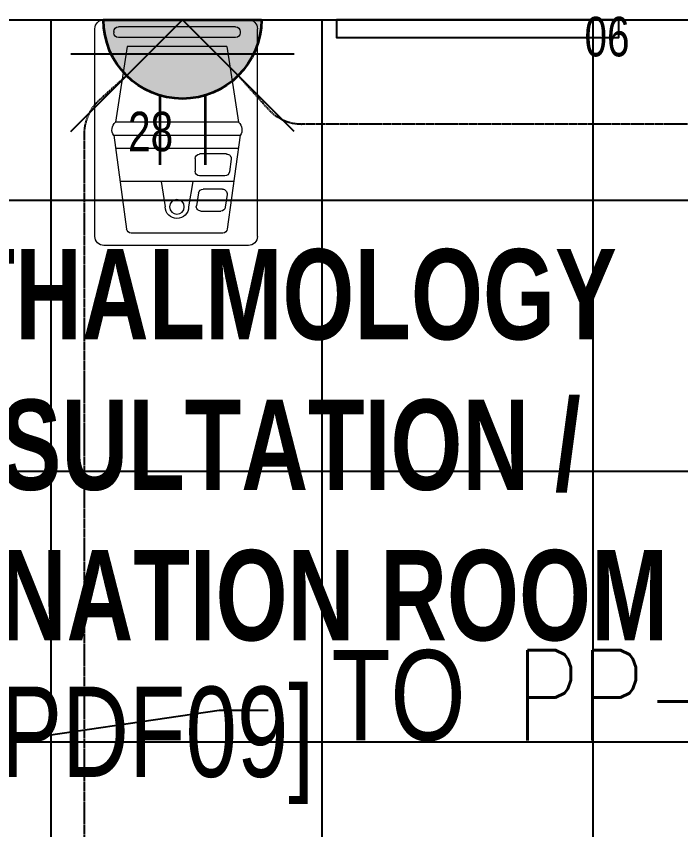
# Model space of a CAD drawing. Extents: x -178977 to 231842, y -29287 to 19916.
# Drawn here: x 11399 to 12870, y -9055 to -7252 of the extents above; entities that cross this region are included whole.
import ezdxf
from ezdxf import colors
from ezdxf.entities.mleader import LeaderData, LeaderLine
from ezdxf.enums import TextEntityAlignment as Align
from ezdxf.math import Vec2, Vec3

# ---------------------------------------------------------------- set-up
doc = ezdxf.new("R2010")
doc.units = 0
doc.header["$LTSCALE"] = 0.25
doc.linetypes.add('DASHDOT', pattern=[25.4, 12.7, -6.35, 0, -6.35])
doc.linetypes.add('HIDDEN', pattern=[9.525, 6.35, -3.175])
for name, color, linetype, lineweight in [('01-First Floor-FUR$0$72_EGR_BASE_TEXT', 252, 'Continuous', 5), ('01-First Floor-FUR$0$72_EGR_EQP_TAG', 142, 'Continuous', 5), ('01-First Floor-FUR$0$LOADING', 253, 'Continuous', 5), ('01-First Floor-FUR$0$Walls', 251, 'Continuous', 5), ('E-LITE-CIRC', 6, 'Continuous', 25), ('E-LITE-CLNG-CNDT', 6, 'DASHDOT', 35), ('E-LITE-EXIT-NUMB', 6, 'Continuous', 25), ('E-POWR-FLOR-CNDT', 6, 'HIDDEN', 25), ('E-POWR-WALL @ 100', 4, 'Continuous', 35)]:
    doc.layers.add(name, color=color, linetype=linetype, lineweight=lineweight)
doc.layers.add('01-First Floor-FUR$0$FALSE CEILING', color=251, linetype='Continuous')
doc.styles.add('01-First Floor-FUR$0$X3G_ENTITY_257CFD', font='swisscl.ttf', dxfattribs={"height": 200})
doc.styles.add('01-First Floor-FUR$0$X3G_ENTITY_9EC9', font='swisscl.ttf', dxfattribs={"height": 0.2})
doc.styles.add('01-First Floor-FUR$0$X3G_ENTITY_9F38', font='swisscl.ttf', dxfattribs={"height": 0.2})
doc.styles.add('DC_SIMPLEX', font='SIMPLEX.shx', dxfattribs={"width": 0.7})

# ---------------------------------------------------------------- blocks, each defined once
blk = doc.blocks.new('*X329')
at = {"color": 0}
for p, q in [((5, 3), (5, 3)), ((5, 3), (5, 3)), ((5, 3), (5, 3)), ((5, 3), (5, 3)), ((5, 3), (5, 3)), ((5, 3), (5, 3)), ((5, 3), (5, 3)), ((5, 3), (5, 3)), ((5, 3), (5, 3)), ((5, 3), (5, 3)), ((5, 3), (5, 3)), ((5, 3), (5, 3)), ((5, 3), (5, 3)), ((5, 3), (5, 3)), ((5, 3), (5, 3)), ((5, 3), (5, 3)), ((5, 3), (5, 3)), ((5, 3), (5, 3)), ((5, 3), (5, 3)), ((5, 3), (5, 3)), ((5, 3), (5, 3)), ((5, 3), (5, 3)), ((5, 3), (5, 3)), ((5, 3), (5, 3)), ((5, 3), (5, 3)), ((5, 3), (5, 3)), ((5, 3), (5, 3)), ((5, 3), (5, 3)), ((5, 3), (5, 3)), ((5, 3), (5, 3)), ((5, 3), (5, 3)), ((5, 3), (5, 3)), ((5, 3), (5, 3)), ((5, 3), (5, 3)), ((5, 3), (5, 3)), ((5, 3), (5, 3)), ((5, 3), (5, 3)), ((5, 3), (5, 3)), ((5, 3), (5, 3)), ((5, 3), (5, 3)), ((5, 3), (5, 3)), ((5, 3), (5, 3)), ((5, 3), (5, 3)), ((5, 3), (5, 3)), ((5, 3), (5, 3)), ((5, 3), (5, 3)), ((5, 3), (5, 3)), ((5, 3), (5, 3)), ((5, 3), (5, 3)), ((5, 3), (5, 3)), ((5, 3), (5, 3)), ((5, 3), (5, 3)), ((5, 3), (5, 3)), ((5, 3), (5, 3)), ((5, 3), (5, 3)), ((5, 3), (5, 3)), ((5, 3), (5, 3)), ((5, 3), (5, 3)), ((5, 3), (5, 3)), ((5, 3), (5, 3)), ((5, 3), (5, 3)), ((5, 3), (5, 3)), ((5, 3), (5, 3)), ((5, 3), (5, 3)), ((5, 3), (5, 3)), ((5, 3), (5, 3)), ((6, 3), (5, 3)), ((5, 3), (5, 3)), ((6, 3), (5, 3)), ((5, 3), (5, 3)), ((6, 3), (5, 3)), ((5, 3), (5, 3)), ((6, 3), (5, 3)), ((5, 3), (5, 3)), ((5, 3), (5, 3)), ((5, 3), (5, 3)), ((5, 3), (5, 3)), ((5, 3), (5, 3)), ((5, 3), (5, 3)), ((5, 3), (5, 3)), ((5, 3), (5, 3)), ((5, 3), (5, 3)), ((5, 3), (5, 3)), ((5, 3), (5, 3)), ((5, 3), (5, 3)), ((5, 3), (5, 3)), ((5, 3), (5, 3)), ((5, 3), (5, 3)), ((5, 3), (5, 3)), ((5, 3), (5, 3)), ((5, 3), (5, 3)), ((5, 3), (5, 3)), ((5, 3), (5, 3)), ((5, 3), (5, 3)), ((5, 3), (5, 3)), ((5, 3), (5, 3)), ((6, 3), (6, 3)), ((6, 3), (6, 3)), ((6, 3), (6, 3)), ((6, 3), (6, 3)), ((6, 3), (6, 3)), ((6, 3), (6, 3)), ((6, 3), (6, 3)), ((6, 3), (6, 3)), ((6, 3), (6, 3)), ((6, 3), (6, 3)), ((6, 3), (6, 3)), ((6, 3), (6, 3)), ((6, 3), (6, 3)), ((6, 3), (6, 3)), ((6, 3), (6, 3)), ((6, 3), (6, 3)), ((6, 3), (6, 3)), ((6, 3), (6, 3)), ((6, 3), (6, 3)), ((6, 3), (6, 3)), ((6, 3), (6, 3)), ((6, 3), (6, 3)), ((6, 3), (6, 3)), ((6, 3), (6, 3)), ((6, 3), (6, 3)), ((6, 3), (6, 3)), ((6, 3), (6, 3)), ((6, 3), (6, 3)), ((6, 3), (6, 3)), ((6, 3), (6, 3)), ((6, 3), (6, 3)), ((6, 3), (6, 3)), ((6, 3), (6, 3)), ((6, 3), (6, 3)), ((6, 3), (6, 3)), ((6, 3), (6, 3)), ((6, 3), (6, 3)), ((6, 3), (6, 3)), ((6, 3), (6, 3)), ((6, 3), (6, 3)), ((6, 3), (6, 3)), ((6, 3), (6, 3)), ((6, 3), (6, 3)), ((6, 3), (6, 3)), ((6, 3), (6, 3)), ((6, 3), (6, 3)), ((6, 3), (6, 3)), ((6, 3), (6, 3)), ((6, 3), (6, 3)), ((6, 3), (6, 3)), ((6, 3), (6, 3)), ((6, 3), (6, 3)), ((6, 3), (6, 3)), ((6, 3), (6, 3)), ((6, 3), (6, 3)), ((6, 3), (6, 3)), ((6, 3), (6, 3)), ((6, 3), (6, 3)), ((6, 3), (6, 3)), ((6, 3), (6, 3)), ((6, 3), (6, 3)), ((6, 3), (6, 3)), ((6, 3), (6, 3)), ((6, 3), (6, 3)), ((6, 3), (6, 3)), ((6, 3), (6, 3)), ((6, 3), (6, 3)), ((6, 3), (6, 3)), ((6, 3), (6, 3)), ((6, 3), (6, 3)), ((6, 3), (6, 3)), ((6, 3), (6, 3)), ((6, 3), (6, 3)), ((6, 3), (6, 3)), ((6, 3), (6, 3)), ((6, 3), (6, 3)), ((6, 3), (6, 3)), ((6, 3), (6, 3)), ((6, 3), (6, 3)), ((6, 3), (6, 3)), ((6, 3), (6, 3)), ((6, 3), (6, 3)), ((6, 3), (6, 3)), ((6, 3), (6, 3)), ((6, 3), (6, 3)), ((6, 3), (6, 3)), ((6, 3), (6, 3)), ((6, 3), (6, 3)), ((6, 3), (6, 3)), ((6, 3), (6, 3)), ((6, 3), (6, 3)), ((6, 3), (6, 3)), ((6, 3), (6, 3)), ((6, 3), (6, 3)), ((6, 3), (6, 3)), ((6, 3), (6, 3)), ((6, 3), (6, 3)), ((6, 3), (6, 3)), ((6, 3), (6, 3)), ((6, 3), (6, 3)), ((6, 3), (6, 3)), ((6, 3), (6, 3)), ((6, 3), (6, 3)), ((6, 3), (6, 3)), ((6, 3), (6, 3)), ((6, 3), (6, 3)), ((6, 3), (6, 3)), ((6, 3), (6, 3)), ((6, 3), (6, 3)), ((6, 3), (6, 3)), ((6, 3), (6, 3)), ((6, 3), (6, 3)), ((6, 3), (6, 3)), ((6, 3), (6, 3)), ((6, 3), (6, 3)), ((6, 3), (6, 3)), ((6, 3), (6, 3)), ((6, 3), (6, 3)), ((6, 3), (6, 3)), ((6, 3), (6, 3)), ((6, 3), (6, 3)), ((6, 3), (6, 3)), ((6, 3), (6, 3)), ((6, 3), (6, 3)), ((6, 3), (6, 3)), ((6, 3), (6, 3)), ((6, 3), (6, 3)), ((6, 3), (6, 3)), ((6, 3), (6, 3)), ((6, 3), (6, 3)), ((6, 3), (6, 3)), ((6, 3), (6, 3)), ((6, 3), (6, 3)), ((6, 3), (6, 3)), ((6, 3), (6, 3)), ((6, 3), (6, 3)), ((6, 3), (6, 3)), ((6, 3), (6, 3)), ((6, 3), (6, 3)), ((6, 3), (6, 3)), ((6, 3), (6, 3)), ((6, 3), (6, 3)), ((6, 3), (6, 3)), ((6, 3), (6, 3)), ((6, 3), (6, 3)), ((6, 3), (6, 3)), ((6, 3), (6, 3)), ((6, 3), (6, 3)), ((6, 3), (6, 3)), ((6, 3), (6, 3)), ((6, 3), (6, 3)), ((6, 3), (6, 3)), ((6, 3), (6, 3)), ((6, 3), (6, 3)), ((6, 3), (6, 3)), ((6, 3), (6, 3)), ((6, 3), (6, 3)), ((6, 3), (6, 3)), ((6, 3), (6, 3)), ((6, 3), (6, 3)), ((6, 3), (6, 3)), ((6, 3), (6, 3)), ((6, 3), (6, 3)), ((6, 3), (6, 3)), ((6, 3), (6, 3)), ((6, 3), (6, 3)), ((6, 3), (6, 3)), ((6, 3), (6, 3)), ((6, 3), (6, 3)), ((6, 3), (6, 3)), ((6, 3), (6, 3)), ((6, 3), (6, 3)), ((6, 3), (6, 3)), ((6, 3), (6, 3)), ((6, 3), (6, 3)), ((6, 3), (6, 3)), ((6, 3), (6, 3)), ((6, 3), (6, 3)), ((6, 3), (6, 3)), ((6, 3), (6, 3)), ((6, 3), (6, 3)), ((6, 3), (6, 3)), ((6, 3), (6, 3)), ((6, 3), (6, 3)), ((6, 3), (6, 3)), ((6, 3), (6, 3)), ((6, 3), (6, 3)), ((6, 3), (6, 3)), ((6, 3), (6, 3)), ((6, 3), (6, 3)), ((6, 3), (6, 3)), ((6, 3), (6, 3)), ((6, 3), (6, 3)), ((6, 3), (6, 3)), ((6, 3), (6, 3)), ((6, 3), (6, 3)), ((6, 3), (6, 3)), ((6, 3), (6, 3)), ((6, 3), (6, 3)), ((6, 3), (6, 3)), ((6, 3), (6, 3)), ((6, 3), (6, 3)), ((6, 3), (6, 3)), ((6, 3), (6, 3)), ((6, 3), (5, 3)), ((6, 3), (5, 3)), ((6, 3), (5, 3)), ((6, 3), (5, 3)), ((6, 3), (5, 3)), ((6, 3), (6, 3)), ((6, 3), (6, 3)), ((6, 3), (6, 3)), ((6, 3), (6, 3)), ((6, 3), (6, 3)), ((6, 3), (6, 3)), ((6, 3), (6, 3)), ((6, 3), (6, 3)), ((6, 3), (6, 3)), ((6, 3), (6, 3)), ((6, 3), (6, 3)), ((6, 3), (6, 3)), ((6, 3), (6, 3)), ((6, 3), (6, 3)), ((6, 3), (6, 3)), ((6, 3), (6, 3)), ((6, 3), (6, 3)), ((6, 3), (6, 3)), ((6, 3), (6, 3)), ((6, 3), (6, 3)), ((6, 3), (6, 3)), ((6, 3), (6, 3)), ((6, 3), (6, 3)), ((6, 3), (6, 3)), ((6, 3), (6, 3)), ((6, 3), (6, 3)), ((6, 3), (6, 3)), ((6, 3), (6, 3)), ((6, 3), (6, 3)), ((6, 3), (6, 3)), ((6, 3), (6, 3)), ((6, 3), (6, 3)), ((6, 3), (6, 3)), ((6, 3), (6, 3)), ((6, 3), (6, 3)), ((6, 3), (6, 3)), ((6, 3), (6, 3)), ((6, 3), (6, 3)), ((6, 3), (6, 3)), ((6, 3), (6, 3)), ((6, 3), (6, 3)), ((6, 3), (6, 3)), ((6, 3), (6, 3)), ((6, 3), (6, 3)), ((6, 3), (6, 3)), ((6, 3), (6, 3)), ((6, 3), (6, 3)), ((6, 3), (6, 3)), ((6, 3), (6, 3)), ((6, 3), (6, 3)), ((6, 3), (6, 3)), ((6, 3), (6, 3)), ((6, 3), (6, 3)), ((6, 3), (6, 3)), ((6, 3), (6, 3)), ((6, 3), (6, 3)), ((6, 3), (6, 3)), ((6, 3), (6, 3)), ((6, 3), (6, 3)), ((6, 3), (6, 3)), ((6, 3), (6, 3)), ((6, 3), (6, 3)), ((6, 3), (6, 3)), ((6, 3), (6, 3)), ((6, 3), (6, 3)), ((6, 3), (6, 3)), ((6, 3), (6, 3)), ((6, 3), (6, 3)), ((6, 3), (6, 3)), ((6, 3), (6, 3)), ((6, 3), (6, 3)), ((6, 3), (6, 3)), ((6, 3), (6, 3)), ((6, 3), (6, 3)), ((6, 3), (6, 3)), ((6, 3), (6, 3)), ((6, 3), (6, 3)), ((6, 3), (6, 3)), ((6, 3), (6, 3)), ((6, 3), (6, 3)), ((6, 3), (6, 3)), ((6, 3), (6, 3)), ((6, 3), (6, 3)), ((6, 3), (6, 3)), ((6, 3), (6, 3)), ((6, 3), (6, 3)), ((6, 3), (6, 3)), ((6, 3), (6, 3)), ((6, 3), (6, 3)), ((6, 3), (6, 3)), ((6, 3), (6, 3)), ((6, 3), (6, 3)), ((6, 3), (6, 3)), ((6, 3), (6, 3)), ((6, 3), (6, 3)), ((6, 3), (6, 3)), ((6, 3), (6, 3)), ((6, 3), (6, 3)), ((6, 3), (6, 3)), ((6, 3), (6, 3)), ((6, 3), (6, 3)), ((6, 3), (6, 3)), ((6, 3), (6, 3)), ((6, 3), (6, 3)), ((6, 3), (6, 3)), ((6, 3), (6, 3)), ((6, 3), (6, 3)), ((6, 3), (6, 3)), ((6, 3), (6, 3)), ((6, 3), (6, 3)), ((6, 3), (6, 3)), ((6, 3), (6, 3)), ((6, 3), (6, 3)), ((6, 3), (6, 3)), ((6, 3), (6, 3)), ((6, 3), (6, 3)), ((6, 3), (6, 3)), ((6, 3), (6, 3)), ((6, 3), (6, 3)), ((6, 3), (6, 3)), ((6, 3), (6, 3)), ((6, 3), (6, 3)), ((6, 3), (6, 3)), ((6, 3), (6, 3)), ((6, 3), (6, 3)), ((6, 3), (6, 3)), ((6, 3), (6, 3)), ((6, 3), (6, 3)), ((6, 3), (6, 3)), ((6, 3), (6, 3)), ((6, 3), (6, 3)), ((6, 3), (6, 3)), ((6, 3), (6, 3)), ((6, 3), (6, 3)), ((6, 3), (6, 3)), ((6, 3), (6, 3)), ((6, 3), (6, 3)), ((6, 3), (6, 3)), ((6, 3), (6, 3)), ((6, 3), (6, 3)), ((6, 3), (6, 3)), ((6, 3), (6, 3)), ((6, 3), (6, 3)), ((6, 3), (6, 3)), ((6, 3), (6, 3)), ((6, 3), (6, 3)), ((6, 3), (6, 3)), ((6, 3), (6, 3)), ((6, 3), (6, 3)), ((6, 3), (6, 3)), ((6, 3), (6, 3)), ((6, 3), (6, 3)), ((6, 3), (6, 3)), ((6, 3), (6, 3)), ((6, 3), (6, 3)), ((6, 3), (6, 3)), ((6, 3), (6, 3)), ((6, 3), (6, 3)), ((6, 3), (6, 3)), ((6, 3), (6, 3)), ((6, 3), (6, 3)), ((6, 3), (6, 3)), ((6, 3), (6, 3)), ((6, 3), (6, 3)), ((6, 3), (6, 3)), ((6, 3), (6, 3)), ((6, 3), (6, 3)), ((6, 3), (6, 3)), ((6, 3), (6, 3)), ((6, 3), (6, 3)), ((6, 3), (6, 3)), ((6, 3), (6, 3)), ((6, 3), (6, 3)), ((6, 3), (6, 3)), ((6, 3), (6, 3)), ((6, 3), (6, 3)), ((6, 3), (6, 3)), ((6, 3), (6, 3)), ((6, 3), (6, 3)), ((6, 3), (6, 3)), ((6, 3), (6, 3)), ((6, 3), (6, 3)), ((6, 3), (6, 3)), ((6, 3), (6, 3)), ((6, 3), (6, 3)), ((6, 3), (6, 3)), ((6, 3), (6, 3)), ((6, 3), (6, 3)), ((6, 3), (6, 3)), ((6, 3), (6, 3)), ((6, 3), (6, 3)), ((6, 3), (6, 3)), ((6, 3), (6, 3)), ((6, 3), (6, 3)), ((6, 3), (6, 3)), ((6, 3), (6, 3)), ((6, 3), (6, 3)), ((6, 3), (6, 3)), ((6, 3), (6, 3)), ((6, 3), (6, 3)), ((6, 3), (6, 3)), ((6, 3), (6, 3)), ((6, 3), (6, 3)), ((6, 3), (6, 3)), ((6, 3), (6, 3)), ((6, 3), (6, 3)), ((6, 3), (6, 3)), ((6, 3), (6, 3)), ((6, 3), (6, 3)), ((6, 3), (6, 3)), ((6, 3), (6, 3)), ((6, 3), (6, 3)), ((6, 3), (6, 3)), ((6, 3), (6, 3)), ((6, 3), (6, 3)), ((6, 3), (6, 3)), ((6, 3), (6, 3)), ((6, 3), (6, 3)), ((6, 3), (6, 3)), ((6, 3), (6, 3)), ((6, 3), (6, 3)), ((6, 3), (6, 3)), ((6, 3), (6, 3)), ((6, 3), (6, 3)), ((6, 3), (6, 3)), ((6, 3), (6, 3)), ((6, 3), (6, 3)), ((6, 3), (6, 3)), ((6, 3), (6, 3)), ((6, 3), (6, 3)), ((6, 3), (6, 3)), ((6, 3), (6, 3)), ((6, 3), (6, 3)), ((6, 3), (6, 3)), ((6, 3), (6, 3)), ((6, 3), (6, 3)), ((6, 3), (6, 3)), ((6, 3), (6, 3)), ((6, 3), (6, 3)), ((6, 3), (6, 3)), ((6, 3), (6, 3)), ((6, 3), (6, 3)), ((6, 3), (6, 3)), ((6, 3), (6, 3)), ((6, 3), (6, 3)), ((6, 3), (6, 3)), ((6, 3), (6, 3)), ((6, 3), (6, 3)), ((6, 3), (6, 3)), ((6, 3), (6, 3)), ((6, 3), (6, 3)), ((6, 3), (6, 3)), ((6, 3), (6, 3)), ((6, 3), (6, 3)), ((6, 3), (6, 3)), ((6, 3), (6, 3)), ((6, 3), (6, 3)), ((6, 3), (6, 3)), ((6, 3), (6, 3)), ((6, 3), (6, 3)), ((6, 3), (6, 3)), ((6, 3), (6, 3)), ((6, 3), (6, 3)), ((6, 3), (6, 3)), ((6, 3), (6, 3)), ((6, 3), (6, 3)), ((6, 3), (6, 3)), ((6, 3), (6, 3)), ((6, 3), (6, 3)), ((6, 3), (6, 3)), ((6, 3), (6, 3)), ((6, 3), (6, 3)), ((6, 3), (6, 3)), ((6, 3), (6, 3)), ((6, 3), (6, 3)), ((6, 3), (6, 3)), ((6, 3), (6, 3)), ((6, 3), (6, 3)), ((6, 3), (6, 3)), ((6, 3), (6, 3)), ((6, 3), (6, 3)), ((6, 3), (6, 3)), ((6, 3), (6, 3)), ((6, 3), (6, 3)), ((6, 3), (6, 3)), ((6, 3), (6, 3)), ((6, 3), (6, 3)), ((6, 3), (6, 3)), ((6, 3), (6, 3)), ((6, 3), (6, 3)), ((6, 3), (6, 3)), ((6, 3), (6, 3)), ((6, 3), (6, 3)), ((6, 3), (6, 3)), ((6, 3), (6, 3)), ((6, 3), (6, 3)), ((6, 3), (6, 3)), ((6, 3), (6, 3)), ((6, 3), (6, 3)), ((6, 3), (6, 3)), ((6, 3), (6, 3)), ((6, 3), (6, 3)), ((6, 3), (6, 3)), ((6, 3), (6, 3)), ((6, 3), (6, 3)), ((6, 3), (6, 3)), ((6, 3), (6, 3)), ((6, 3), (6, 3)), ((6, 3), (6, 3)), ((6, 3), (6, 3)), ((6, 3), (6, 3)), ((6, 3), (6, 3)), ((6, 3), (6, 3)), ((6, 3), (6, 3)), ((6, 3), (6, 3)), ((6, 3), (6, 3)), ((6, 3), (6, 3))]:
    blk.add_line(p, q, dxfattribs=at)
blk = doc.blocks.new('*X330')
at = {"color": 0}
for p, q in [((13, 1), (13, 1)), ((13, 1), (13, 1)), ((13, 1), (13, 1)), ((13, 1), (13, 1)), ((13, 1), (13, 1)), ((13, 1), (13, 1)), ((13, 1), (13, 1)), ((13, 1), (13, 1)), ((13, 1), (13, 1)), ((13, 1), (13, 1)), ((13, 1), (13, 1)), ((13, 1), (13, 1)), ((13, 1), (13, 1)), ((13, 1), (13, 1)), ((13, 1), (13, 1)), ((13, 1), (14, 1)), ((13, 1), (14, 1)), ((13, 1), (14, 1)), ((13, 1), (13, 1)), ((13, 1), (13, 1)), ((13, 1), (13, 1)), ((13, 1), (13, 1)), ((13, 1), (13, 1)), ((13, 1), (13, 1)), ((13, 1), (13, 1)), ((13, 1), (13, 1)), ((13, 1), (13, 1)), ((13, 1), (13, 1)), ((13, 1), (13, 1)), ((13, 1), (13, 1)), ((13, 1), (13, 1)), ((13, 1), (13, 1)), ((13, 1), (13, 1)), ((13, 1), (13, 1)), ((13, 1), (13, 1)), ((13, 1), (13, 1)), ((13, 1), (13, 1)), ((13, 1), (13, 1)), ((13, 1), (13, 1)), ((13, 1), (13, 1)), ((13, 1), (13, 1)), ((13, 1), (13, 1)), ((13, 1), (13, 1)), ((13, 1), (13, 1)), ((13, 1), (13, 1)), ((13, 1), (13, 1)), ((13, 1), (13, 1)), ((13, 1), (13, 1)), ((13, 1), (13, 1)), ((13, 1), (13, 1)), ((13, 1), (13, 1)), ((13, 1), (13, 1)), ((13, 1), (13, 1)), ((13, 1), (13, 1)), ((13, 1), (13, 1)), ((13, 1), (13, 1)), ((13, 1), (13, 1)), ((13, 1), (13, 1)), ((13, 1), (13, 1)), ((13, 1), (13, 1)), ((13, 1), (13, 1)), ((13, 1), (13, 1)), ((13, 1), (13, 1)), ((13, 1), (13, 1)), ((13, 1), (13, 1)), ((13, 1), (13, 1)), ((13, 1), (13, 1)), ((13, 1), (13, 1)), ((13, 1), (13, 1)), ((13, 1), (13, 1)), ((13, 1), (13, 1)), ((13, 1), (13, 1)), ((13, 1), (13, 1)), ((13, 1), (13, 1)), ((13, 1), (13, 1)), ((13, 1), (13, 1)), ((13, 1), (13, 1)), ((13, 1), (13, 1)), ((13, 1), (13, 1)), ((13, 1), (13, 1)), ((13, 1), (13, 1)), ((13, 1), (13, 1)), ((13, 1), (13, 1)), ((13, 1), (13, 1)), ((13, 1), (13, 1)), ((13, 1), (13, 1)), ((13, 1), (13, 1)), ((13, 1), (13, 1)), ((13, 1), (13, 1)), ((13, 1), (13, 1)), ((13, 1), (13, 1)), ((13, 1), (13, 1)), ((13, 1), (13, 1)), ((13, 1), (13, 1)), ((13, 1), (13, 1)), ((13, 1), (13, 1)), ((13, 1), (13, 1)), ((13, 1), (13, 1)), ((13, 1), (13, 1)), ((13, 1), (13, 1)), ((13, 1), (13, 1)), ((13, 1), (13, 1)), ((13, 1), (13, 1)), ((13, 1), (13, 1)), ((13, 1), (13, 1)), ((13, 1), (13, 1)), ((13, 1), (13, 1)), ((13, 1), (13, 1)), ((13, 1), (13, 1)), ((13, 1), (13, 1)), ((13, 1), (13, 1)), ((13, 1), (13, 1)), ((13, 1), (13, 1)), ((13, 1), (13, 1)), ((13, 1), (13, 1)), ((13, 1), (13, 1)), ((13, 1), (13, 1)), ((13, 1), (13, 1)), ((13, 1), (13, 1)), ((13, 1), (13, 1)), ((13, 1), (13, 1)), ((13, 1), (13, 1)), ((13, 1), (13, 1)), ((13, 1), (14, 1)), ((13, 0), (13, 0)), ((13, 0), (13, 0)), ((13, 0), (13, 0)), ((13, 0), (13, 0)), ((13, 0), (13, 0)), ((13, 0), (13, 0)), ((13, 0), (13, 0)), ((13, 0), (13, 0)), ((13, 0), (13, 0)), ((13, 0), (13, 0)), ((13, 0), (13, 0)), ((13, 0), (13, 0)), ((13, 0), (13, 0)), ((13, 0), (13, 0)), ((13, 0), (13, 0)), ((13, 0), (13, 0)), ((13, 0), (13, 0)), ((13, 0), (13, 0)), ((13, 0), (13, 0)), ((13, 0), (13, 0)), ((13, 0), (13, 0)), ((13, 0), (13, 0)), ((13, 0), (13, 0)), ((13, 0), (13, 0)), ((13, 0), (13, 0)), ((13, 0), (13, 0)), ((13, 0), (13, 0)), ((13, 0), (13, 0)), ((13, 0), (13, 0)), ((13, 0), (13, 0)), ((13, 0), (13, 0)), ((13, 0), (13, 0)), ((13, 0), (13, 0)), ((13, 0), (13, 0)), ((13, 0), (13, 0)), ((13, 0), (13, 0)), ((13, 0), (13, 0)), ((13, 0), (13, 0)), ((13, 0), (13, 0)), ((13, 0), (13, 0)), ((13, 0), (13, 0)), ((13, 0), (13, 0)), ((13, 0), (13, 0)), ((13, 0), (13, 0)), ((13, 0), (13, 0)), ((13, 0), (13, 0)), ((13, 0), (13, 0)), ((13, 0), (13, 0)), ((13, 0), (14, 0)), ((13, 0), (14, 0)), ((13, 0), (13, 0)), ((13, 0), (14, 0)), ((14, 1), (14, 1)), ((14, 1), (14, 1)), ((14, 1), (14, 1)), ((14, 1), (14, 1)), ((14, 1), (14, 1)), ((14, 1), (14, 1)), ((14, 1), (14, 1)), ((14, 1), (14, 1)), ((14, 1), (14, 1)), ((14, 1), (14, 1)), ((14, 1), (14, 1)), ((14, 1), (14, 1)), ((14, 1), (14, 1)), ((14, 1), (14, 1)), ((14, 1), (14, 1)), ((14, 1), (14, 1)), ((14, 1), (14, 1)), ((14, 1), (14, 1)), ((14, 1), (14, 1)), ((14, 1), (14, 1)), ((14, 1), (14, 1)), ((14, 1), (14, 1)), ((14, 1), (14, 1)), ((14, 1), (14, 1)), ((14, 1), (14, 1)), ((14, 1), (14, 1)), ((14, 1), (14, 1)), ((14, 1), (14, 1)), ((14, 1), (14, 1)), ((14, 1), (14, 1)), ((14, 1), (14, 1)), ((14, 1), (14, 1)), ((14, 1), (14, 1)), ((14, 1), (14, 1)), ((14, 1), (14, 1)), ((14, 1), (14, 1)), ((14, 1), (14, 1)), ((14, 1), (14, 1)), ((14, 1), (14, 1)), ((14, 1), (14, 1)), ((14, 1), (14, 1)), ((14, 1), (14, 1)), ((14, 1), (14, 1)), ((14, 1), (14, 1)), ((14, 1), (14, 1)), ((14, 1), (14, 1)), ((14, 1), (14, 1)), ((14, 1), (14, 1)), ((14, 1), (14, 1)), ((14, 1), (14, 1)), ((14, 1), (14, 1)), ((14, 1), (14, 1)), ((14, 1), (14, 1)), ((14, 1), (14, 1)), ((14, 1), (14, 1)), ((14, 1), (14, 1)), ((14, 1), (14, 1)), ((14, 1), (14, 1)), ((14, 1), (14, 1)), ((14, 1), (14, 1)), ((14, 1), (14, 1)), ((14, 1), (14, 1)), ((14, 1), (14, 1)), ((14, 1), (14, 1)), ((14, 1), (14, 1)), ((14, 1), (14, 1)), ((14, 1), (14, 1)), ((14, 1), (14, 1)), ((14, 1), (14, 1)), ((14, 1), (14, 1)), ((14, 1), (14, 1)), ((14, 1), (14, 1)), ((14, 1), (14, 1)), ((14, 1), (14, 1)), ((14, 1), (14, 1)), ((14, 1), (14, 1)), ((14, 1), (14, 1)), ((14, 1), (14, 1)), ((14, 1), (14, 1)), ((14, 1), (14, 1)), ((14, 1), (14, 1)), ((14, 1), (14, 1)), ((14, 1), (14, 1)), ((14, 1), (14, 1)), ((14, 1), (14, 1)), ((14, 1), (14, 1)), ((14, 1), (14, 1)), ((14, 1), (14, 1)), ((14, 1), (14, 1)), ((14, 1), (14, 1)), ((14, 1), (14, 1)), ((14, 1), (14, 1)), ((14, 1), (14, 1)), ((14, 1), (14, 1)), ((14, 0), (14, 0)), ((14, 0), (14, 0)), ((14, 0), (14, 0)), ((14, 0), (14, 0)), ((14, 0), (14, 0)), ((14, 0), (14, 0)), ((14, 0), (14, 0)), ((14, 0), (14, 0)), ((14, 0), (14, 0)), ((14, 0), (14, 0)), ((14, 0), (14, 0)), ((14, 0), (14, 0)), ((14, 0), (14, 0)), ((14, 0), (14, 0)), ((14, 0), (14, 0)), ((14, 0), (14, 0)), ((14, 0), (14, 0)), ((14, 0), (14, 0)), ((14, 0), (14, 0)), ((14, 0), (14, 0)), ((14, 0), (14, 0)), ((14, 0), (14, 0)), ((14, 0), (14, 0)), ((14, 0), (14, 0)), ((14, 0), (14, 0)), ((14, 0), (14, 0)), ((14, 0), (14, 0)), ((14, 0), (14, 0)), ((14, 0), (14, 0)), ((14, 0), (14, 0)), ((14, 0), (14, 0)), ((14, 0), (14, 0)), ((14, 0), (14, 0)), ((14, 0), (14, 0)), ((14, 0), (14, 0)), ((14, 0), (14, 0)), ((14, 0), (14, 0)), ((14, 0), (14, 0)), ((14, 0), (14, 0)), ((14, 0), (14, 0)), ((14, 0), (14, 0)), ((14, 0), (14, 0)), ((14, 0), (14, 0)), ((14, 0), (14, 0)), ((14, 0), (14, 0)), ((14, 0), (14, 0)), ((14, 0), (14, 0)), ((14, 0), (14, 0)), ((13, 0), (13, 0)), ((13, 0), (14, 0)), ((13, 0), (13, 0)), ((13, 0), (14, 0)), ((13, 0), (13, 0)), ((13, 0), (14, 0)), ((13, 0), (13, 0)), ((13, 0), (13, 0)), ((13, 0), (13, 0)), ((13, 0), (13, 0)), ((13, 0), (14, 0)), ((13, 0), (13, 0)), ((13, 0), (14, 0)), ((13, 0), (13, 0)), ((13, 0), (14, 0)), ((13, 0), (13, 0)), ((13, 0), (14, 0)), ((13, 0), (13, 0)), ((13, 0), (14, 0)), ((13, 0), (13, 0)), ((13, 0), (14, 0)), ((13, 0), (13, 0)), ((13, 0), (14, 0)), ((13, 0), (13, 0)), ((13, 0), (13, 0)), ((13, 0), (13, 0)), ((13, 0), (14, 0)), ((13, 0), (13, 0)), ((13, 0), (14, 0)), ((13, 0), (13, 0)), ((13, 0), (14, 0)), ((13, 0), (13, 0)), ((13, 0), (14, 0)), ((13, 0), (13, 0)), ((13, 0), (13, 0)), ((13, 0), (13, 0)), ((13, 0), (13, 0)), ((13, 0), (13, 0)), ((13, 0), (13, 0)), ((13, 0), (13, 0)), ((13, 0), (13, 0)), ((13, 0), (13, 0)), ((13, 0), (13, 0)), ((13, 0), (13, 0)), ((13, 0), (13, 0)), ((13, 0), (13, 0)), ((13, 0), (13, 0)), ((13, 0), (13, 0)), ((13, 0), (13, 0)), ((13, 0), (13, 0)), ((13, 0), (13, 0)), ((13, 0), (13, 0)), ((13, 0), (13, 0)), ((13, 0), (13, 0)), ((13, 0), (13, 0)), ((13, 0), (13, 0)), ((13, 0), (13, 0)), ((13, 0), (13, 0)), ((13, 0), (13, 0)), ((13, 0), (13, 0)), ((13, 0), (13, 0)), ((13, 0), (13, 0)), ((13, 0), (13, 0)), ((13, 0), (13, 0)), ((13, -1), (13, -1)), ((13, -1), (13, -1)), ((13, -1), (13, -1)), ((13, -1), (13, -1)), ((13, -1), (13, -1)), ((13, -1), (14, -1)), ((13, -1), (13, -1)), ((14, 0), (14, 0)), ((14, 0), (14, 0)), ((14, 0), (14, 0)), ((14, 0), (14, 0)), ((14, 0), (14, 0)), ((14, 0), (14, 0)), ((14, 0), (14, 0)), ((14, 0), (14, 0)), ((14, 0), (14, 0)), ((14, 0), (14, 0)), ((14, 0), (14, 0)), ((14, 0), (14, 0)), ((14, 0), (14, 0)), ((14, 0), (14, 0)), ((14, 0), (14, 0)), ((13, 0), (14, 0)), ((14, 0), (14, 0)), ((14, 0), (14, 0)), ((14, 0), (14, 0)), ((14, 0), (14, 0)), ((14, 0), (14, 0)), ((14, 0), (14, 0)), ((14, 0), (14, 0)), ((14, 0), (14, 0)), ((14, 0), (14, 0)), ((14, 0), (14, 0)), ((14, 0), (14, 0)), ((14, 0), (14, 0)), ((14, 0), (14, 0)), ((14, 0), (14, 0)), ((14, 0), (14, 0)), ((14, 0), (14, 0)), ((14, 0), (14, 0)), ((14, 0), (14, 0)), ((14, 0), (14, 0)), ((14, 0), (14, 0)), ((14, 0), (14, 0)), ((14, 0), (14, 0)), ((14, 0), (14, 0)), ((14, 0), (14, 0)), ((14, 0), (14, 0)), ((14, 0), (14, 0)), ((14, 0), (14, 0)), ((14, 0), (14, 0)), ((14, 0), (14, 0)), ((14, 0), (14, 0)), ((14, 0), (14, 0)), ((14, 0), (14, 0)), ((14, 0), (14, 0)), ((14, 0), (14, 0)), ((14, -1), (14, -1)), ((14, -1), (14, -1)), ((14, -1), (14, -1)), ((14, -1), (14, -1)), ((14, -1), (14, -1))]:
    blk.add_line(p, q, dxfattribs=at)
blk = doc.blocks.new('01-First Floor-FUR$0$ME13380B-P')
for p, q in [((-0.16, 0.5), (0.16, 0.5)), ((-0.18, 0.02), (-0.18, 0.48)), ((-0.1418, 0.4738), (-0.1418, 0.4709)), ((-0.1316, 0.484), (0.1279, 0.484)), ((0.1382, 0.4738), (0.1382, 0.4709)), ((0.18, 0.02), (0.18, 0.48)), ((-0.1316, 0.4607), (0.1279, 0.4607)), ((-0.1121, 0.4407), (-0.1379, 0.2729)), ((-0.1121, 0.4407), (0.1084, 0.4407)), ((0.1084, 0.4407), (0.1342, 0.2729)), ((-0.1379, 0.2729), (0.1342, 0.2729)), ((-0.1418, 0.244), (-0.1133, 0.0362)), ((-0.1417, 0.2432), (0.138, 0.2432)), ((0.1382, 0.244), (0.1096, 0.0362)), ((-0.1379, 0.2151), (0.1342, 0.2151)), ((-0.1118, 0.2026), (-0.0521, 0.2026)), ((-0.122, 0.1909), (-0.1181, 0.163)), ((-0.0418, 0.1923), (-0.0418, 0.1644)), ((-0.108, 0.1541), (-0.0521, 0.1541)), ((-0.1278, 0.1416), (0.1241, 0.1416)), ((-0.0371, 0.1416), (-0.0277, 0.0855)), ((0.0334, 0.1416), (0.024, 0.0855)), ((-0.1128, 0.1131), (-0.1089, 0.0849)), ((-0.1026, 0.1248), (-0.0597, 0.1248)), ((-0.0496, 0.1162), (-0.0448, 0.088)), ((-0.0549, 0.076), (-0.0988, 0.076)), ((-0.1032, 0.0273), (0.0995, 0.0273)), ((-0.16, 0), (0.16, 0))]:
    blk.add_line(p, q)
for points in [[(0.1084, 0.4407), (0.1084, 0.4407), (0.1084, 0.4407), (0.1084, 0.4407), (0.1084, 0.4407), (0.1084, 0.4407), (0.1084, 0.4407), (0.1084, 0.4407), (0.1084, 0.4407), (0.1084, 0.4407), (0.1084, 0.4407), (0.1084, 0.4407), (0.1084, 0.4407), (0.1084, 0.4407), (0.1084, 0.4407), (0.1084, 0.4407), (0.1084, 0.4407), (0.1084, 0.4407), (0.1084, 0.4407), (0.1084, 0.4407), (0.1084, 0.4407), (0.1084, 0.4407), (0.1084, 0.4407), (0.1084, 0.4407), (0.1084, 0.4407), (0.1084, 0.4407), (0.1084, 0.4407), (0.1084, 0.4407), (0.1084, 0.4407), (0.1084, 0.4407), (0.1084, 0.4407), (0.1084, 0.4407), (0.1084, 0.4407), (0.1084, 0.4407), (0.1084, 0.4407), (0.1084, 0.4407), (0.1084, 0.4407), (0.1084, 0.4407), (0.1084, 0.4407), (0.1084, 0.4407), (0.1084, 0.4407), (0.1084, 0.4407), (0.1084, 0.4407), (0.1084, 0.4407), (0.1084, 0.4407), (0.1084, 0.4407), (0.1084, 0.4407), (0.1084, 0.4407), (0.1084, 0.4407), (0.1084, 0.4407), (0.1084, 0.4407), (0.1084, 0.4407), (0.1084, 0.4407), (0.1084, 0.4407), (0.1084, 0.4407), (0.1084, 0.4407), (0.1084, 0.4407), (0.1084, 0.4407), (0.1084, 0.4407), (0.1084, 0.4407), (0.1084, 0.4407), (0.1084, 0.4407), (0.1084, 0.4407), (0.1084, 0.4407), (0.1084, 0.4407), (0.1084, 0.4407), (0.1084, 0.4407), (0.1084, 0.4407), (0.1084, 0.4407), (0.1084, 0.4407), (0.1084, 0.4407), (0.1084, 0.4407), (0.1084, 0.4407), (0.1084, 0.4407), (0.1084, 0.4407), (0.1084, 0.4407), (0.1084, 0.4407), (0.1084, 0.4407), (0.1084, 0.4407), (0.1084, 0.4407), (0.1084, 0.4407), (0.1084, 0.4407), (0.1084, 0.4407), (0.1084, 0.4407), (0.1084, 0.4407), (0.1084, 0.4407), (0.1084, 0.4407), (0.1084, 0.4407), (0.1084, 0.4407), (0.1084, 0.4407), (0.1084, 0.4407), (0.1084, 0.4407), (0.1084, 0.4407), (0.1084, 0.4407), (0.1084, 0.4407), (0.1084, 0.4407), (0.1084, 0.4407), (0.1084, 0.4407), (0.1084, 0.4407), (0.1084, 0.4407), (0.1084, 0.4407), (0.1084, 0.4407), (0.1084, 0.4407), (0.1084, 0.4407), (0.1084, 0.4407), (0.1084, 0.4407), (0.1084, 0.4407), (0.1084, 0.4407), (0.1084, 0.4407), (0.1084, 0.4407), (0.1084, 0.4407), (0.1084, 0.4407), (0.1084, 0.4407), (0.1084, 0.4407), (0.1084, 0.4407), (0.1084, 0.4407), (0.1084, 0.4407), (0.1084, 0.4407), (0.1084, 0.4407), (0.1084, 0.4407), (0.1084, 0.4407), (0.1084, 0.4407), (0.1084, 0.4407), (0.1084, 0.4407), (0.1084, 0.4407), (0.1084, 0.4407), (0.1084, 0.4407), (0.1084, 0.4407), (0.1084, 0.4407), (0.1084, 0.4407), (0.1084, 0.4407), (0.1084, 0.4407), (0.1084, 0.4407), (0.1084, 0.4407), (0.1084, 0.4407), (0.1084, 0.4407), (0.1084, 0.4407), (0.1084, 0.4407), (0.1084, 0.4407), (0.1084, 0.4407), (0.1084, 0.4407), (0.1084, 0.4407), (0.1084, 0.4407), (0.1084, 0.4407), (0.1084, 0.4407), (0.1084, 0.4407), (0.1084, 0.4407), (0.1084, 0.4407), (0.1084, 0.4407), (0.1084, 0.4407), (0.1084, 0.4407), (0.1084, 0.4407), (0.1084, 0.4407), (0.1084, 0.4407), (0.1084, 0.4407), (0.1084, 0.4407), (0.1084, 0.4407), (0.1084, 0.4407), (0.1084, 0.4407), (0.1084, 0.4407), (0.1084, 0.4407), (0.1084, 0.4407), (0.1084, 0.4407), (0.1084, 0.4407), (0.1084, 0.4407), (0.1084, 0.4407), (0.1084, 0.4407), (0.1084, 0.4407), (0.1084, 0.4407), (0.1084, 0.4407), (0.1084, 0.4407), (0.1084, 0.4407), (0.1084, 0.4407), (0.1084, 0.4407), (0.1084, 0.4407), (0.1084, 0.4407), (0.1084, 0.4407), (0.1084, 0.4407), (0.1084, 0.4407), (0.1084, 0.4407), (0.1084, 0.4407), (0.1084, 0.4407), (0.1084, 0.4407), (0.1084, 0.4407), (0.1084, 0.4407), (0.1084, 0.4407), (0.1084, 0.4407), (0.1084, 0.4407), (0.1084, 0.4407), (0.1084, 0.4407), (0.1084, 0.4407), (0.1084, 0.4407), (0.1084, 0.4407), (0.1084, 0.4407), (0.1084, 0.4407), (0.1084, 0.4407), (0.1084, 0.4407), (0.1084, 0.4407), (0.1084, 0.4407), (0.1084, 0.4407), (0.1084, 0.4407), (0.1084, 0.4407), (0.1084, 0.4407), (0.1084, 0.4407), (0.1084, 0.4407), (0.1084, 0.4407), (0.1084, 0.4407), (0.1084, 0.4407), (0.1084, 0.4407), (0.1084, 0.4407), (0.1084, 0.4407), (0.1084, 0.4407), (0.1084, 0.4407), (0.1084, 0.4407), (0.1084, 0.4407), (0.1084, 0.4407), (0.1084, 0.4407), (0.1084, 0.4407), (0.1084, 0.4407), (0.1084, 0.4407), (0.1084, 0.4407), (0.1084, 0.4407), (0.1084, 0.4407), (0.1084, 0.4407), (0.1084, 0.4407), (0.1084, 0.4407), (0.1084, 0.4407), (0.1084, 0.4407), (0.1084, 0.4407), (0.1084, 0.4407), (0.1084, 0.4407), (0.1084, 0.4407), (0.1084, 0.4407), (0.1084, 0.4407), (0.1084, 0.4407), (0.1084, 0.4407), (0.1084, 0.4407), (0.1084, 0.4407), (0.1084, 0.4407), (0.1084, 0.4407), (0.1084, 0.4407), (0.1084, 0.4407), (0.1084, 0.4407), (0.1084, 0.4407), (0.1084, 0.4407), (0.1084, 0.4407), (0.1084, 0.4407), (0.1084, 0.4407), (0.1084, 0.4407), (0.1084, 0.4407), (0.1084, 0.4407), (0.1084, 0.4407), (0.1084, 0.4407), (0.1084, 0.4407), (0.1084, 0.4407), (0.1084, 0.4407), (0.1084, 0.4407), (0.1084, 0.4407), (0.1084, 0.4407), (0.1084, 0.4407), (0.1084, 0.4407), (0.1084, 0.4407), (0.1084, 0.4407), (0.1084, 0.4407), (0.1084, 0.4407), (0.1084, 0.4407), (0.1084, 0.4407), (0.1084, 0.4407), (0.1084, 0.4407), (0.1084, 0.4407), (0.1084, 0.4407), (0.1084, 0.4407), (0.1084, 0.4407), (0.1084, 0.4407), (0.1084, 0.4407), (0.1084, 0.4407), (0.1084, 0.4407)], [(0.1084, 0.4407), (0.1084, 0.4407), (0.1084, 0.4407), (0.1084, 0.4407), (0.1084, 0.4407), (0.1084, 0.4407), (0.1084, 0.4407), (0.1084, 0.4407), (0.1084, 0.4407), (0.1084, 0.4407), (0.1084, 0.4407), (0.1084, 0.4407), (0.1084, 0.4407), (0.1084, 0.4407), (0.1084, 0.4407), (0.1084, 0.4407), (0.1084, 0.4407), (0.1084, 0.4407), (0.1084, 0.4407), (0.1084, 0.4407), (0.1084, 0.4407), (0.1084, 0.4407), (0.1084, 0.4407), (0.1084, 0.4407), (0.1084, 0.4407), (0.1084, 0.4407), (0.1084, 0.4407), (0.1084, 0.4407), (0.1084, 0.4407), (0.1084, 0.4407), (0.1084, 0.4407), (0.1084, 0.4407), (0.1084, 0.4407), (0.1084, 0.4407), (0.1084, 0.4407), (0.1084, 0.4407), (0.1084, 0.4407), (0.1084, 0.4407), (0.1084, 0.4407), (0.1084, 0.4407), (0.1084, 0.4407), (0.1084, 0.4407), (0.1084, 0.4407), (0.1084, 0.4407), (0.1084, 0.4407), (0.1084, 0.4407), (0.1084, 0.4407), (0.1084, 0.4407), (0.1084, 0.4407), (0.1084, 0.4407), (0.1084, 0.4407), (0.1084, 0.4407), (0.1084, 0.4407), (0.1084, 0.4407), (0.1084, 0.4407), (0.1084, 0.4407), (0.1084, 0.4407), (0.1084, 0.4407), (0.1084, 0.4407), (0.1084, 0.4407), (0.1084, 0.4407), (0.1084, 0.4407), (0.1084, 0.4407), (0.1084, 0.4407), (0.1084, 0.4407), (0.1084, 0.4407), (0.1084, 0.4407), (0.1084, 0.4407), (0.1084, 0.4407), (0.1084, 0.4407), (0.1084, 0.4407), (0.1084, 0.4407), (0.1084, 0.4407), (0.1084, 0.4407), (0.1084, 0.4407), (0.1084, 0.4407), (0.1084, 0.4407), (0.1084, 0.4407), (0.1084, 0.4407), (0.1084, 0.4407), (0.1084, 0.4407), (0.1084, 0.4407), (0.1084, 0.4407), (0.1084, 0.4407), (0.1084, 0.4407), (0.1084, 0.4407), (0.1084, 0.4407), (0.1084, 0.4407), (0.1084, 0.4407), (0.1084, 0.4407), (0.1084, 0.4407), (0.1084, 0.4407), (0.1084, 0.4407), (0.1084, 0.4407), (0.1084, 0.4407), (0.1084, 0.4407), (0.1084, 0.4407), (0.1084, 0.4407), (0.1084, 0.4407), (0.1084, 0.4407), (0.1084, 0.4407), (0.1084, 0.4407), (0.1084, 0.4407), (0.1084, 0.4407), (0.1084, 0.4407), (0.1084, 0.4407), (0.1084, 0.4407), (0.1084, 0.4407), (0.1084, 0.4407), (0.1084, 0.4407), (0.1084, 0.4407), (0.1084, 0.4407), (0.1084, 0.4407), (0.1084, 0.4407), (0.1084, 0.4407), (0.1084, 0.4407), (0.1084, 0.4407), (0.1084, 0.4407), (0.1084, 0.4407), (0.1084, 0.4407), (0.1084, 0.4407), (0.1084, 0.4407), (0.1084, 0.4407), (0.1084, 0.4407), (0.1084, 0.4407), (0.1084, 0.4407), (0.1084, 0.4407), (0.1084, 0.4407), (0.1084, 0.4407), (0.1084, 0.4407), (0.1084, 0.4407), (0.1084, 0.4407), (0.1084, 0.4407), (0.1084, 0.4407), (0.1084, 0.4407), (0.1084, 0.4407), (0.1084, 0.4407), (0.1084, 0.4407), (0.1084, 0.4407), (0.1084, 0.4407), (0.1084, 0.4407), (0.1084, 0.4407), (0.1084, 0.4407), (0.1084, 0.4407), (0.1084, 0.4407), (0.1084, 0.4407), (0.1084, 0.4407), (0.1084, 0.4407), (0.1084, 0.4407), (0.1084, 0.4407), (0.1084, 0.4407), (0.1084, 0.4407), (0.1084, 0.4407), (0.1084, 0.4407), (0.1084, 0.4407), (0.1084, 0.4407), (0.1084, 0.4407), (0.1084, 0.4407), (0.1084, 0.4407), (0.1084, 0.4407), (0.1084, 0.4407), (0.1084, 0.4407), (0.1084, 0.4407), (0.1084, 0.4407), (0.1084, 0.4407), (0.1084, 0.4407), (0.1084, 0.4407), (0.1084, 0.4407), (0.1084, 0.4407), (0.1084, 0.4407), (0.1084, 0.4407), (0.1084, 0.4407), (0.1084, 0.4407), (0.1084, 0.4407), (0.1084, 0.4407), (0.1084, 0.4407), (0.1084, 0.4407), (0.1084, 0.4407), (0.1084, 0.4407), (0.1084, 0.4407), (0.1084, 0.4407), (0.1084, 0.4407), (0.1084, 0.4407), (0.1084, 0.4407), (0.1084, 0.4407), (0.1084, 0.4407), (0.1084, 0.4407), (0.1084, 0.4407), (0.1084, 0.4407), (0.1084, 0.4407), (0.1084, 0.4407), (0.1084, 0.4407), (0.1084, 0.4407), (0.1084, 0.4407), (0.1084, 0.4407), (0.1084, 0.4407), (0.1084, 0.4407), (0.1084, 0.4407), (0.1084, 0.4407), (0.1084, 0.4407), (0.1084, 0.4407), (0.1084, 0.4407), (0.1084, 0.4407), (0.1084, 0.4407), (0.1084, 0.4407), (0.1084, 0.4407), (0.1084, 0.4407), (0.1084, 0.4407), (0.1084, 0.4407), (0.1084, 0.4407), (0.1084, 0.4407), (0.1084, 0.4407), (0.1084, 0.4407), (0.1084, 0.4407), (0.1084, 0.4407), (0.1084, 0.4407), (0.1084, 0.4407), (0.1084, 0.4407), (0.1084, 0.4407)], [(0.1084, 0.4407), (0.1084, 0.4407), (0.1084, 0.4407), (0.1084, 0.4407), (0.1084, 0.4407), (0.1084, 0.4407), (0.1084, 0.4407), (0.1084, 0.4407), (0.1084, 0.4407), (0.1084, 0.4407), (0.1084, 0.4407), (0.1084, 0.4407), (0.1084, 0.4407), (0.1084, 0.4407), (0.1084, 0.4407), (0.1084, 0.4407), (0.1084, 0.4407), (0.1084, 0.4407), (0.1084, 0.4407), (0.1084, 0.4407), (0.1084, 0.4407), (0.1084, 0.4407), (0.1084, 0.4407), (0.1084, 0.4407), (0.1084, 0.4407), (0.1084, 0.4407), (0.1084, 0.4407), (0.1084, 0.4407), (0.1084, 0.4407), (0.1084, 0.4407), (0.1084, 0.4407), (0.1084, 0.4407), (0.1084, 0.4407), (0.1084, 0.4407), (0.1084, 0.4407), (0.1084, 0.4407), (0.1084, 0.4407), (0.1084, 0.4407), (0.1084, 0.4407), (0.1084, 0.4407), (0.1084, 0.4407), (0.1084, 0.4407), (0.1084, 0.4407), (0.1084, 0.4407), (0.1084, 0.4407), (0.1084, 0.4407), (0.1084, 0.4407), (0.1084, 0.4407), (0.1084, 0.4407), (0.1084, 0.4407), (0.1084, 0.4407), (0.1084, 0.4407), (0.1084, 0.4407), (0.1084, 0.4407), (0.1084, 0.4407), (0.1084, 0.4407), (0.1084, 0.4407), (0.1084, 0.4407), (0.1084, 0.4407), (0.1084, 0.4407), (0.1084, 0.4407), (0.1084, 0.4407), (0.1084, 0.4407), (0.1084, 0.4407), (0.1084, 0.4407), (0.1084, 0.4407), (0.1084, 0.4407), (0.1084, 0.4407), (0.1084, 0.4407), (0.1084, 0.4407), (0.1084, 0.4407), (0.1084, 0.4407), (0.1084, 0.4407), (0.1084, 0.4407), (0.1084, 0.4407), (0.1084, 0.4407), (0.1084, 0.4407), (0.1084, 0.4407), (0.1084, 0.4407), (0.1084, 0.4407), (0.1084, 0.4407), (0.1084, 0.4407), (0.1084, 0.4407), (0.1084, 0.4407), (0.1084, 0.4407), (0.1084, 0.4407), (0.1084, 0.4407), (0.1084, 0.4407), (0.1084, 0.4407), (0.1084, 0.4407), (0.1084, 0.4407), (0.1084, 0.4407), (0.1084, 0.4407), (0.1084, 0.4407), (0.1084, 0.4407), (0.1084, 0.4407), (0.1084, 0.4407), (0.1084, 0.4407), (0.1084, 0.4407), (0.1084, 0.4407), (0.1084, 0.4407), (0.1084, 0.4407), (0.1084, 0.4407), (0.1084, 0.4407), (0.1084, 0.4407), (0.1084, 0.4407), (0.1084, 0.4407), (0.1084, 0.4407), (0.1084, 0.4407), (0.1084, 0.4407), (0.1084, 0.4407), (0.1084, 0.4407), (0.1084, 0.4407), (0.1084, 0.4407), (0.1084, 0.4407), (0.1084, 0.4407), (0.1084, 0.4407), (0.1084, 0.4407), (0.1084, 0.4407), (0.1084, 0.4407), (0.1084, 0.4407), (0.1084, 0.4407), (0.1084, 0.4407), (0.1084, 0.4407), (0.1084, 0.4407), (0.1084, 0.4407), (0.1084, 0.4407), (0.1084, 0.4407), (0.1084, 0.4407), (0.1084, 0.4407), (0.1084, 0.4407), (0.1084, 0.4407), (0.1084, 0.4407), (0.1084, 0.4407), (0.1084, 0.4407), (0.1084, 0.4407), (0.1084, 0.4407), (0.1084, 0.4407), (0.1084, 0.4407), (0.1084, 0.4407), (0.1084, 0.4407), (0.1084, 0.4407), (0.1084, 0.4407), (0.1084, 0.4407), (0.1084, 0.4407), (0.1084, 0.4407), (0.1084, 0.4407), (0.1084, 0.4407), (0.1084, 0.4407), (0.1084, 0.4407), (0.1084, 0.4407), (0.1084, 0.4407), (0.1084, 0.4407), (0.1084, 0.4407), (0.1084, 0.4407), (0.1084, 0.4407), (0.1084, 0.4407), (0.1084, 0.4407), (0.1084, 0.4407), (0.1084, 0.4407), (0.1084, 0.4407), (0.1084, 0.4407), (0.1084, 0.4407), (0.1084, 0.4407), (0.1084, 0.4407), (0.1084, 0.4407), (0.1084, 0.4407), (0.1084, 0.4407), (0.1084, 0.4407), (0.1084, 0.4407), (0.1084, 0.4407), (0.1084, 0.4407), (0.1084, 0.4407), (0.1084, 0.4407), (0.1084, 0.4407), (0.1084, 0.4407), (0.1084, 0.4407), (0.1084, 0.4407), (0.1084, 0.4407), (0.1084, 0.4407), (0.1084, 0.4407), (0.1084, 0.4407), (0.1084, 0.4407), (0.1084, 0.4407), (0.1084, 0.4407), (0.1084, 0.4407), (0.1084, 0.4407), (0.1084, 0.4407), (0.1084, 0.4407), (0.1084, 0.4407), (0.1084, 0.4407), (0.1084, 0.4407), (0.1084, 0.4407), (0.1084, 0.4407), (0.1084, 0.4407), (0.1084, 0.4407), (0.1084, 0.4407), (0.1084, 0.4407), (0.1084, 0.4407), (0.1084, 0.4407), (0.1084, 0.4407), (0.1084, 0.4407), (0.1084, 0.4407), (0.1084, 0.4407), (0.1084, 0.4407), (0.1084, 0.4407), (0.1084, 0.4407), (0.1084, 0.4407), (0.1084, 0.4407), (0.1084, 0.4407), (0.1084, 0.4407), (0.1084, 0.4407), (0.1084, 0.4407), (0.1084, 0.4407)]]:
    blk.add_lwpolyline(points, close=True)
blk.add_circle((-0.0018, 0.0855), 0.0163)
for centre, radius, start, end in [((-0.16, 0.48), 0.02, 90, 180), ((0.16, 0.48), 0.02, 360, 90), ((-0.1316, 0.4738), 0.0102, 90, 180), ((-0.1316, 0.4709), 0.0102, 180, 270), ((0.1279, 0.4738), 0.0102, 360, 90), ((0.1279, 0.4709), 0.0102, 270, 360), ((-0.1239, 0.256), 0.022, 129.6723, 215.5529), ((0.1202, 0.256), 0.022, 324.4471, 50.3277), ((-0.1118, 0.1923), 0.0102, 90, 187.8096), ((-0.0521, 0.1923), 0.0102, 360, 90), ((-0.108, 0.1644), 0.0102, 187.8096, 270), ((-0.0521, 0.1644), 0.0102, 270, 360), ((-0.1026, 0.1145), 0.0102, 90, 187.8096), ((-0.0597, 0.1145), 0.0102, 9.5478, 90), ((-0.0988, 0.0863), 0.0102, 187.8096, 270), ((-0.0549, 0.0863), 0.0102, 270, 9.5478), ((-0.0018, 0.0855), 0.0258, 180, 360), ((-0.1032, 0.0376), 0.0102, 187.8096, 270), ((0.0995, 0.0376), 0.0102, 270, 352.1904), ((-0.16, 0.02), 0.02, 180, 270), ((0.16, 0.02), 0.02, 270, 360)]:
    blk.add_arc(centre, radius, start, end)
at = {"color": 1, "xscale": 8.594724931754172e-10, "yscale": 8.594724931754172e-10, "zscale": 8.594724931754172e-10}
blk.add_blockref('*X329', (0.1084, 0.4407), dxfattribs=at)
at = {"color": 8, "xscale": 5.502442945726216e-10, "yscale": 5.502442945726216e-10, "zscale": 5.502442945726216e-10}
blk.add_blockref('*X330', (0.1084, 0.4407), dxfattribs=at)
blk = doc.blocks.new('01-First Floor-FUR')
at = {"layer": '01-First Floor-FUR$0$FALSE CEILING', "linetype": 'Continuous'}
for p, q in [((11476, -10660), (11476, -7260)), ((12076, -10660), (12076, -7260)), ((12676, -10660), (12676, -7260)), ((10276, -7660), (14276, -7660)), ((10276, -8260), (14276, -8260)), ((10276, -8860), (14276, -8860))]:
    blk.add_line(p, q, dxfattribs=at)
at = {"layer": '01-First Floor-FUR$0$FALSE CEILING'}
blk.add_lwpolyline([(10276, -7260), (14276, -7260), (14276, -10660), (10276, -10660)], close=True, dxfattribs=at)
at = {"layer": '01-First Floor-FUR$0$FALSE CEILING', "elevation": -0.1}
blk.add_lwpolyline([(12107.8, -7260), (12107.8, -7299.1), (12732.9, -7299.1), (12732.9, -7260), (12107.8, -7260)], dxfattribs=at)
at = {"layer": '01-First Floor-FUR$0$LOADING', "elevation": -0.1}
blk.add_lwpolyline([(12107.8, -7260), (12107.8, -7299.1), (12732.9, -7299.1), (12732.9, -7260), (12107.8, -7260)], dxfattribs=at)
at = {"layer": '01-First Floor-FUR$0$Walls'}
blk.add_line((10276, -7260), (14276, -7260), dxfattribs=at)
at = {"layer": '01-First Floor-FUR$0$LOADING', "xscale": -1000, "yscale": 1000, "zscale": 1000}
blk.add_blockref('01-First Floor-FUR$0$ME13380B-P', (11752.6, -7760, -0.1), dxfattribs=at)
at = {"layer": '01-First Floor-FUR$0$72_EGR_BASE_TEXT', "insert": (11777.5, -7768.2, 0), "char_height": 200, "width": 2765.698, "attachment_point": 2, "style": '01-First Floor-FUR$0$X3G_ENTITY_9EC9'}
blk.add_mtext('{\\fSwis721 LtCn BT|b1|i0|c0|p34;OPHTHALMOLOGY CONSULTATION / EXAMINATION ROOM}', dxfattribs=at)
at = {"layer": '01-First Floor-FUR$0$72_EGR_BASE_TEXT', "insert": (11602.6, -8737.5, -0.1), "char_height": 200, "attachment_point": 2, "style": '01-First Floor-FUR$0$X3G_ENTITY_9F38'}
blk.add_mtext('[OPDF09]', dxfattribs=at)
at = {"layer": '01-First Floor-FUR$0$72_EGR_EQP_TAG', "char_height": 87.47, "attachment_point": 2, "style": '01-First Floor-FUR$0$X3G_ENTITY_257CFD'}
for s, insert in [('06', (12707, -7253.6, -0.1)), ('28', (11696.1, -7463.9, 0))]:
    blk.add_mtext(s, dxfattribs=dict(at, insert=insert))
blk = doc.blocks.new('ARR0W')
at = {"color": 45}
blk.add_ellipse((0, 0), major_axis=(0.4, 0), ratio=0.4, dxfattribs=at)
at = {"color": 45, "ltscale": 0.5}
blk.add_solid([(-1.4, 0.167), (-0.4, 0), (-1.4, -0.167)], dxfattribs=at)
blk = doc.blocks.new('*U65')
h = blk.add_hatch(color=253)
edge = h.paths.add_edge_path()
edge.add_line((-1.75, 0), (1.75, 0))
edge.add_arc((0, 0), 1.75, 180, 360, ccw=False)
for p, q in [((-0.5, -1.677), (-0.5, -3.211)), ((0.5, -1.677), (0.5, -3.211))]:
    blk.add_line(p, q)
blk.add_lwpolyline([(-1.75, 0, 1), (1.75, 0)], format="xyb", close=True)
at = {"layer": 'Defpoints'}
for p, q in [((-2.475, -2.475), (0, 0)), ((2.475, -2.475), (0, 0)), ((2.475, -0.758), (-2.475, -0.758))]:
    blk.add_line(p, q, dxfattribs=at)
at = {"layer": 'E-LITE-EXIT-NUMB', "style": 'DC_SIMPLEX', "width": 0.7, "flags": 8}
blk.add_attdef('TYPE', text='', height=2, rotation=360, dxfattribs=at).set_placement((-2.682, 5.238), align=Align.RIGHT)
blk.add_attdef('CIRCUIT', (2.682, 5.238), '', height=2, rotation=360, dxfattribs=at)

msp = doc.modelspace()

# ---------------------------------------------------------------- linework, layer by layer
at = {"layer": 'E-POWR-FLOR-CNDT'}
for points in [[(11642.8, -7383.7), (11581.9, -7438.5, 0.212762), (11548.8, -7512.9), (11548.8, -10412.5), (11425, -10536.3)], [(13625.4, -7383.7), (13518.2, -7491), (12030.8, -7491, -0.213651), (11956.2, -7457.6), (11890.3, -7383.7)]]:
    msp.add_lwpolyline(points, format="xyb", dxfattribs=at)

# ---------------------------------------------------------------- block references
at = {"layer": 'E-LITE-CLNG-CNDT'}
msp.add_blockref('01-First Floor-FUR', (0, 0), dxfattribs=at)
at = {"layer": 'E-POWR-WALL @ 100', "xscale": -100, "yscale": 100, "zscale": 100}
msp.add_blockref('*U65', (11766.6, -7260), dxfattribs=at)

# ---------------------------------------------------------------- leaders
at = {"layer": 'E-LITE-CIRC'}
ml = msp.add_multileader_mtext('Standard', dxfattribs=at)
ml.set_content('{\\Fdc_el_romans|c0;\\W0.8;TO\\Fromans|c0; \\Fsimplex|c0;PP-\\Fdc_el_romans|c0;F1\\Fsimplex|c0;/M17}', color=256, style='DC_SIMPLEX')
ml.set_leader_properties()
ml.set_arrow_properties(name='ARR0W')
ml.build(insert=Vec2(0, 0))
ml.multileader.update_dxf_attribs({"dogleg_length": 200, "arrow_head_size": 140, "scale": 100})
ctx = ml.context
ctx.base_point, ctx.scale, ctx.char_height, ctx.arrow_head_size, ctx.landing_gap_size, ctx.plane_origin, ctx.plane_x_axis, ctx.plane_y_axis = Vec3(11956.5, -8789.8, -0.1), 100, 200, 140, 140, Vec3(22619.6, -15375.4, -0.1), Vec3(1, 0.000001, 0), Vec3(-0.000001, 1, 0)
notes = []
notes.append((ctx, [(0, (1, 1, 0), (11847.7, -8789.8, -0.1), (1, 0.000001, 0), 108.8, [(0, [(10276, -9020, -0.1)], 0, [])])]))
ctx.mtext.insert, ctx.mtext.text_direction, ctx.mtext.rotation, ctx.mtext.flow_direction = Vec3(12096.5, -8656.5, -0.1), Vec3(1, 0.000001, 0), 0.000001, 5
for ctx, leaders in notes:
    for number, flags, end, landing, length, lines in leaders:
        leader = LeaderData()
        leader.index, (leader.has_last_leader_line, leader.has_dogleg_vector, leader.attachment_direction) = number, flags
        leader.last_leader_point, leader.dogleg_vector, leader.dogleg_length = Vec3(end), Vec3(landing), length
        for number, points, colour, breaks in lines:
            line = LeaderLine()
            line.index, line.vertices, line.color, line.breaks = number, Vec3.list(points), colors.encode_raw_color(colour), breaks
            leader.lines.append(line)
        ctx.leaders.append(leader)

doc.saveas('drawing.dxf')
